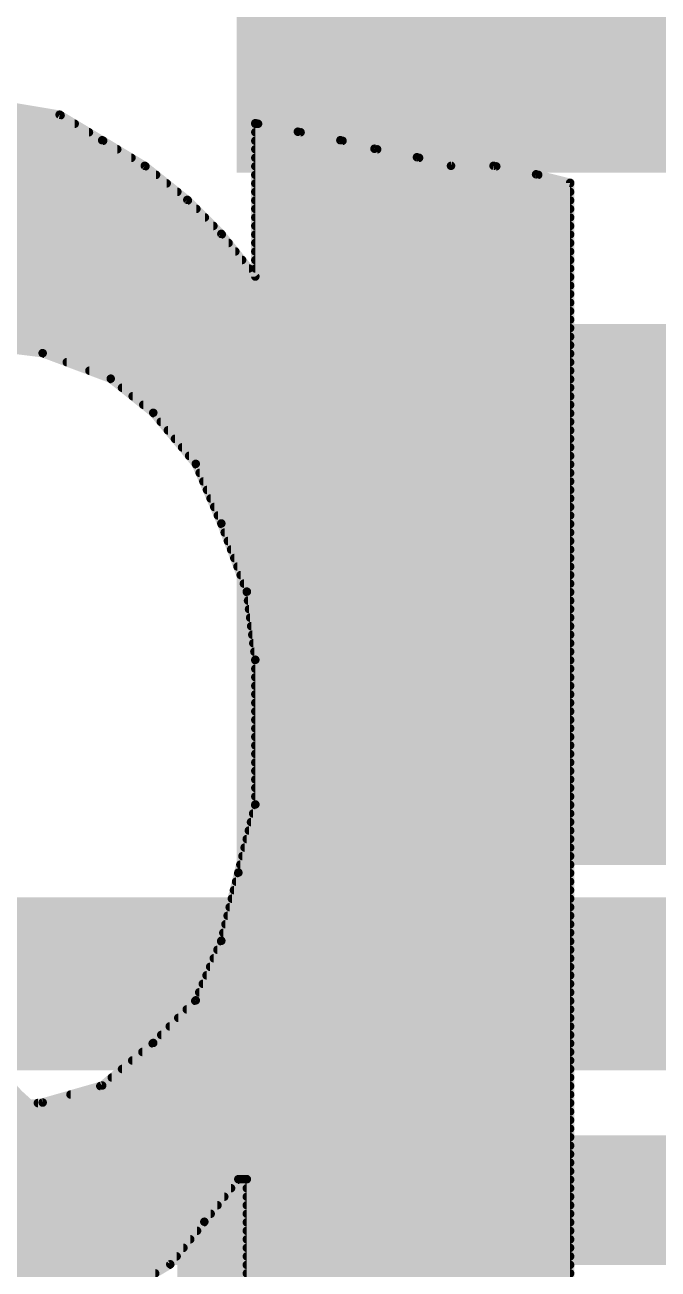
# Model space of a CAD drawing. Extents: x -0.1 to 23, y -0.1 to 23.
# Drawn here: x 16.737 to 17.482, y 9.825 to 11.286 of the extents above; entities that cross this region are included whole.
import ezdxf

# ---------------------------------------------------------------- set-up
doc = ezdxf.new("R2010")
doc.units = 0
for name, color, linetype in [('1', 12, 'CONTINUOUS'), ('16', 132, 'CONTINUOUS'), ('21', 253, 'CONTINUOUS'), ('22', 40, 'CONTINUOUS')]:
    doc.layers.add(name, color=color, linetype=linetype)

# ---------------------------------------------------------------- blocks, each defined once
blk = doc.blocks.new('RECT')
blk.add_solid([(-0.5, -0.5), (0.5, -0.5), (-0.5, 0.5), (0.5, 0.5)])

msp = doc.modelspace()

# ---------------------------------------------------------------- linework, layer by layer
at = {"layer": '16', "const_width": 0.2032}
for points in [[(17.018, 10.16), (11.43, 10.16)], [(20.0819, 10.16), (17.018, 10.16)], [(17.018, 4.7625), (17.018, 10.16)]]:
    msp.add_lwpolyline(points, dxfattribs=at)
at = {"layer": '16', "const_width": 0.1016}
for points in [[(17.018, 10.2108, 1), (17.018, 10.1092)], [(17.0688, 10.16, 1), (16.9672, 10.16)], [(17.018, 10.1092, 1), (17.018, 10.2108)]]:
    msp.add_lwpolyline(points, format="xyb", dxfattribs=at)
at = {"layer": '21'}
for points, const_width in [([(16.6053, 10.16, 0.4142), (16.8592, 9.906)], 0.1524), ([(16.8592, 9.9441, 1), (16.8592, 9.8679)], 0.0762), ([(16.8592, 9.8679, 1), (16.8592, 9.9441)], 0.0762)]:
    msp.add_lwpolyline(points, format="xyb", dxfattribs=dict(at, const_width=const_width))
at = {"layer": '21', "const_width": 0.1524}
msp.add_lwpolyline([(18.3833, 9.906), (16.8592, 9.906)], dxfattribs=at)
at = {"layer": '22', "const_width": 0.01}
for points in [[(16.7781, 11.1806), (16.7181, 11.1906)], [(16.4084, 11.18), (16.7792, 11.18)], [(16.8281, 11.1506), (16.7781, 11.1806)], [(16.3524, 11.16), (16.8125, 11.16)], [(16.3804, 11.17), (16.7958, 11.17)], [(17.0581, 11.1606), (17.0081, 11.1706)], [(17.0081, 11.1706), (17.0081, 10.9906)], [(17.0081, 11.17), (17.0113, 11.17)], [(17.0081, 11.16), (17.0613, 11.16)], [(17.1081, 11.1506), (17.0581, 11.1606)], [(16.3244, 11.15), (16.8292, 11.15)], [(16.8781, 11.1206), (16.8281, 11.1506)], [(17.0081, 11.15), (17.1106, 11.15)], [(17.1481, 11.1406), (17.1081, 11.1506)], [(16.2814, 11.13), (16.8625, 11.13)], [(16.2971, 11.14), (16.8458, 11.14)], [(17.0081, 11.14), (17.1513, 11.14)], [(17.0081, 11.13), (17.2006, 11.13)], [(17.1981, 11.1306), (17.1481, 11.1406)], [(17.2381, 11.1206), (17.1981, 11.1306)], [(16.2657, 11.12), (16.8789, 11.12)], [(16.9281, 11.0806), (16.8781, 11.1206)], [(17.0081, 11.12), (17.2913, 11.12)], [(17.2881, 11.1206), (17.2381, 11.1206)], [(17.3381, 11.1106), (17.2881, 11.1206)], [(16.2343, 11.1), (16.9039, 11.1)], [(16.25, 11.11), (16.8914, 11.11)], [(17.0081, 11.11), (17.3406, 11.11)], [(17.0081, 11.1), (17.3781, 11.1)], [(17.3781, 11.1006), (17.3381, 11.1106)], [(17.3781, 9.2506), (17.3781, 11.1006)], [(16.2186, 11.09), (16.9164, 11.09)], [(17.0081, 11.09), (17.3781, 11.09)], [(16.2029, 11.08), (16.9288, 11.08)], [(16.9681, 11.0406), (16.9281, 11.0806)], [(17.0081, 11.08), (17.3781, 11.08)], [(16.1786, 11.06), (16.9488, 11.06)], [(16.1876, 11.07), (16.9388, 11.07)], [(17.0081, 11.07), (17.3781, 11.07)], [(17.0081, 11.06), (17.3781, 11.06)], [(16.1696, 11.05), (16.9588, 11.05)], [(17.0081, 11.05), (17.3781, 11.05)], [(16.1516, 11.03), (16.9766, 11.03)], [(16.1606, 11.04), (16.9686, 11.04)], [(17.0081, 10.9906), (16.9681, 11.0406)], [(17.0081, 11.04), (17.3781, 11.04)], [(17.0081, 11.03), (17.3781, 11.03)], [(16.1426, 11.02), (16.9846, 11.02)], [(17.0081, 11.02), (17.3781, 11.02)], [(16.1246, 11), (17.0006, 11)], [(16.1336, 11.01), (16.9926, 11.01)], [(17.0081, 11.01), (17.3781, 11.01)], [(17.0081, 11), (17.3781, 11)], [(16.1156, 10.99), (17.3781, 10.99)], [(16.0977, 10.97), (17.3781, 10.97)], [(16.1066, 10.98), (17.3781, 10.98)], [(16.0914, 10.96), (17.3781, 10.96)], [(16.0786, 10.94), (17.3781, 10.94)], [(16.085, 10.95), (17.3781, 10.95)], [(16.0723, 10.93), (17.3781, 10.93)], [(16.0659, 10.92), (17.3781, 10.92)], [(16.6781, 10.9106), (16.7581, 10.9006)], [(16.6831, 10.91), (17.3781, 10.91)], [(16.7581, 10.9006), (16.8381, 10.8706)], [(16.7598, 10.9), (17.3781, 10.9)], [(16.7865, 10.89), (17.3781, 10.89)], [(16.8131, 10.88), (17.3781, 10.88)], [(16.8381, 10.8706), (16.8881, 10.8306)], [(16.8389, 10.87), (17.3781, 10.87)], [(16.8514, 10.86), (17.3781, 10.86)], [(16.8639, 10.85), (17.3781, 10.85)], [(16.8764, 10.84), (17.3781, 10.84)], [(16.8881, 10.8306), (16.9381, 10.7706)], [(16.8886, 10.83), (17.3781, 10.83)], [(16.897, 10.82), (17.3781, 10.82)], [(16.9053, 10.81), (17.3781, 10.81)], [(16.9136, 10.8), (17.3781, 10.8)], [(16.922, 10.79), (17.3781, 10.79)], [(16.9303, 10.78), (17.3781, 10.78)], [(16.9381, 10.7706), (16.9681, 10.7006)], [(16.9384, 10.77), (17.3781, 10.77)], [(16.9427, 10.76), (17.3781, 10.76)], [(16.947, 10.75), (17.3781, 10.75)], [(16.9513, 10.74), (17.3781, 10.74)], [(16.9555, 10.73), (17.3781, 10.73)], [(16.9598, 10.72), (17.3781, 10.72)], [(16.9641, 10.71), (17.3781, 10.71)], [(16.9681, 10.7006), (16.9981, 10.6206)], [(16.9684, 10.7), (17.3781, 10.7)], [(16.9721, 10.69), (17.3781, 10.69)], [(16.9759, 10.68), (17.3781, 10.68)], [(16.9796, 10.67), (17.3781, 10.67)], [(16.9834, 10.66), (17.3781, 10.66)], [(16.9871, 10.65), (17.3781, 10.65)], [(16.9909, 10.64), (17.3781, 10.64)], [(16.9946, 10.63), (17.3781, 10.63)], [(16.9981, 10.6206), (17.0081, 10.5406)], [(16.9982, 10.62), (17.3781, 10.62)], [(16.9995, 10.61), (17.3781, 10.61)], [(17.0007, 10.6), (17.3781, 10.6)], [(17.002, 10.59), (17.3781, 10.59)], [(17.0032, 10.58), (17.3781, 10.58)], [(17.0045, 10.57), (17.3781, 10.57)], [(17.0057, 10.56), (17.3781, 10.56)], [(17.007, 10.55), (17.3781, 10.55)], [(17.0081, 10.5406), (17.0081, 10.3706)], [(17.0081, 10.54), (17.3781, 10.54)], [(17.0081, 10.53), (17.3781, 10.53)], [(17.0081, 10.52), (17.3781, 10.52)], [(17.0081, 10.51), (17.3781, 10.51)], [(17.0081, 10.5), (17.3781, 10.5)], [(17.0081, 10.49), (17.3781, 10.49)], [(17.0081, 10.48), (17.3781, 10.48)], [(17.0081, 10.47), (17.3781, 10.47)], [(17.0081, 10.46), (17.3781, 10.46)], [(17.0081, 10.45), (17.3781, 10.45)], [(17.0081, 10.44), (17.3781, 10.44)], [(17.0081, 10.43), (17.3781, 10.43)], [(17.0081, 10.42), (17.3781, 10.42)], [(17.0081, 10.41), (17.3781, 10.41)], [(17.0081, 10.4), (17.3781, 10.4)], [(17.0081, 10.39), (17.3781, 10.39)], [(17.0081, 10.3706), (16.9881, 10.2906)], [(17.008, 10.37), (17.3781, 10.37)], [(17.0081, 10.38), (17.3781, 10.38)], [(17.0055, 10.36), (17.3781, 10.36)], [(17.0005, 10.34), (17.3781, 10.34)], [(17.003, 10.35), (17.3781, 10.35)], [(16.998, 10.33), (17.3781, 10.33)], [(16.9955, 10.32), (17.3781, 10.32)], [(16.9905, 10.3), (17.3781, 10.3)], [(16.993, 10.31), (17.3781, 10.31)], [(16.9881, 10.2906), (16.9681, 10.2106)], [(16.988, 10.29), (17.3781, 10.29)], [(16.983, 10.27), (17.3781, 10.27)], [(16.9855, 10.28), (17.3781, 10.28)], [(16.9805, 10.26), (17.3781, 10.26)], [(16.9755, 10.24), (17.3781, 10.24)], [(16.978, 10.25), (17.3781, 10.25)], [(16.973, 10.23), (17.3781, 10.23)], [(16.9681, 10.2106), (16.9381, 10.1406)], [(16.9679, 10.21), (17.3781, 10.21)], [(16.9705, 10.22), (17.3781, 10.22)], [(16.9636, 10.2), (17.3781, 10.2)], [(16.955, 10.18), (17.3781, 10.18)], [(16.9593, 10.19), (17.3781, 10.19)], [(16.9507, 10.17), (17.3781, 10.17)], [(16.9421, 10.15), (17.3781, 10.15)], [(16.9464, 10.16), (17.3781, 10.16)], [(16.9381, 10.1406), (16.8881, 10.0906)], [(16.9375, 10.14), (17.3781, 10.14)], [(16.9275, 10.13), (17.3781, 10.13)], [(16.9075, 10.11), (17.3781, 10.11)], [(16.9175, 10.12), (17.3781, 10.12)], [(16.8975, 10.1), (17.3781, 10.1)], [(16.8881, 10.0906), (16.8281, 10.0406)], [(16.8754, 10.08), (17.3781, 10.08)], [(16.8874, 10.09), (17.3781, 10.09)], [(16.8634, 10.07), (17.3781, 10.07)], [(16.8394, 10.05), (17.3781, 10.05)], [(16.8514, 10.06), (17.3781, 10.06)], [(16.8281, 10.0406), (16.7581, 10.0206)], [(16.8259, 10.04), (17.3781, 10.04)], [(16.7581, 10.0206), (16.6681, 10.0106)], [(16.7525, 10.02), (17.3781, 10.02)], [(16.7909, 10.03), (17.3781, 10.03)], [(16.0603, 10.01), (17.3781, 10.01)], [(16.0657, 10), (17.3781, 10)], [(16.0712, 9.99), (17.3781, 9.99)], [(16.0766, 9.98), (17.3781, 9.98)], [(16.0821, 9.97), (17.3781, 9.97)], [(16.0876, 9.96), (17.3781, 9.96)], [(16.093, 9.95), (17.3781, 9.95)], [(16.0987, 9.94), (17.3781, 9.94)], [(16.9481, 9.8806), (16.9881, 9.9306)], [(16.9881, 9.9306), (16.9981, 9.9306)], [(16.9981, 9.9306), (16.9981, 8.9106)], [(16.1088, 9.93), (16.9876, 9.93)], [(16.1188, 9.92), (16.9796, 9.92)], [(16.9981, 9.93), (17.3781, 9.93)], [(16.9981, 9.92), (17.3781, 9.92)], [(16.1288, 9.91), (16.9716, 9.91)], [(16.9981, 9.91), (17.3781, 9.91)], [(16.1388, 9.9), (16.9636, 9.9)], [(16.1487, 9.89), (16.9556, 9.89)], [(16.9981, 9.9), (17.3781, 9.9)], [(16.9981, 9.89), (17.3781, 9.89)], [(16.1588, 9.88), (16.9476, 9.88)], [(16.9081, 9.8306), (16.9481, 9.8806)], [(16.9981, 9.88), (17.3781, 9.88)], [(16.1687, 9.87), (16.9396, 9.87)], [(16.1788, 9.86), (16.9316, 9.86)], [(16.9981, 9.87), (17.3781, 9.87)], [(16.9981, 9.86), (17.3781, 9.86)], [(16.189, 9.85), (16.9236, 9.85)], [(16.9981, 9.85), (17.3781, 9.85)], [(16.2027, 9.84), (16.9156, 9.84)], [(16.2165, 9.83), (16.9071, 9.83)], [(16.8581, 9.8006), (16.9081, 9.8306)], [(16.9981, 9.84), (17.3781, 9.84)], [(16.9981, 9.83), (17.3781, 9.83)], [(16.2302, 9.82), (16.8904, 9.82)], [(16.9981, 9.82), (17.3781, 9.82)]]:
    msp.add_lwpolyline(points, dxfattribs=at)
at = {"layer": '22', "const_width": 0.005}
for points in [[(16.7794, 11.1828, 1), (16.7768, 11.1785)], [(16.7777, 11.1782, 1), (16.7785, 11.1831)], [(16.7792, 11.1775, 1), (16.7792, 11.1825)], [(16.7958, 11.1675, 1), (16.7958, 11.1725)], [(16.8125, 11.1575, 1), (16.8125, 11.1625)], [(17.0086, 11.1731, 1), (17.0076, 11.1682)], [(17.0106, 11.1706, 1), (17.0056, 11.1706)], [(17.0081, 11.1725, 1), (17.0081, 11.1675)], [(17.0081, 11.1625, 1), (17.0081, 11.1575)], [(17.0113, 11.1675, 1), (17.0113, 11.1725)], [(17.0586, 11.1631, 1), (17.0576, 11.1582)], [(17.0576, 11.1582, 1), (17.0586, 11.1631)], [(17.0613, 11.1575, 1), (17.0613, 11.1625)], [(16.8294, 11.1528, 1), (16.8268, 11.1485)], [(16.8268, 11.1485, 1), (16.8294, 11.1528)], [(16.8292, 11.1475, 1), (16.8292, 11.1525)], [(17.0081, 11.1525, 1), (17.0081, 11.1475)], [(17.1087, 11.1531, 1), (17.1075, 11.1482)], [(17.1076, 11.1482, 1), (17.1086, 11.1531)], [(17.1106, 11.1475, 1), (17.1106, 11.1525)], [(16.8458, 11.1375, 1), (16.8458, 11.1425)], [(16.8625, 11.1275, 1), (16.8625, 11.1325)], [(17.0081, 11.1425, 1), (17.0081, 11.1375)], [(17.0081, 11.1325, 1), (17.0081, 11.1275)], [(17.1486, 11.1431, 1), (17.1476, 11.1382)], [(17.1475, 11.1382, 1), (17.1487, 11.1431)], [(17.1513, 11.1375, 1), (17.1513, 11.1425)], [(17.1987, 11.1331, 1), (17.1975, 11.1282)], [(17.1976, 11.1282, 1), (17.1986, 11.1331)], [(17.2006, 11.1275, 1), (17.2006, 11.1325)], [(16.8797, 11.1226, 1), (16.8766, 11.1187)], [(16.8768, 11.1185, 1), (16.8794, 11.1228)], [(16.8789, 11.1175, 1), (16.8789, 11.1225)], [(17.0081, 11.1225, 1), (17.0081, 11.1175)], [(17.2381, 11.1231, 1), (17.2381, 11.1181)], [(17.2375, 11.1182, 1), (17.2387, 11.1231)], [(17.2886, 11.1231, 1), (17.2876, 11.1182)], [(17.2881, 11.1181, 1), (17.2881, 11.1231)], [(17.2913, 11.1175, 1), (17.2913, 11.1225)], [(16.8914, 11.1075, 1), (16.8914, 11.1125)], [(16.9039, 11.0975, 1), (16.9039, 11.1025)], [(17.0081, 11.1125, 1), (17.0081, 11.1075)], [(17.0081, 11.1025, 1), (17.0081, 11.0975)], [(17.3387, 11.1131, 1), (17.3375, 11.1082)], [(17.3376, 11.1082, 1), (17.3386, 11.1131)], [(17.3406, 11.1075, 1), (17.3406, 11.1125)], [(17.3806, 11.1006, 1), (17.3756, 11.1006)], [(17.3775, 11.0982, 1), (17.3787, 11.1031)], [(17.3781, 11.0975, 1), (17.3781, 11.1025)], [(16.9164, 11.0875, 1), (16.9164, 11.0925)], [(17.0081, 11.0925, 1), (17.0081, 11.0875)], [(17.3781, 11.0875, 1), (17.3781, 11.0925)], [(16.9299, 11.0824, 1), (16.9264, 11.0789)], [(16.9266, 11.0787, 1), (16.9297, 11.0826)], [(16.9288, 11.0775, 1), (16.9288, 11.0825)], [(17.0081, 11.0825, 1), (17.0081, 11.0775)], [(17.3781, 11.0775, 1), (17.3781, 11.0825)], [(16.9388, 11.0675, 1), (16.9388, 11.0725)], [(16.9488, 11.0575, 1), (16.9488, 11.0625)], [(17.0081, 11.0725, 1), (17.0081, 11.0675)], [(17.0081, 11.0625, 1), (17.0081, 11.0575)], [(17.3781, 11.0675, 1), (17.3781, 11.0725)], [(17.3781, 11.0575, 1), (17.3781, 11.0625)], [(16.9588, 11.0475, 1), (16.9588, 11.0525)], [(17.0081, 11.0525, 1), (17.0081, 11.0475)], [(17.3781, 11.0475, 1), (17.3781, 11.0525)], [(16.9701, 11.0422, 1), (16.9662, 11.0391)], [(16.9664, 11.0389, 1), (16.9699, 11.0424)], [(16.9686, 11.0375, 1), (16.9686, 11.0425)], [(16.9766, 11.0275, 1), (16.9766, 11.0325)], [(17.0081, 11.0425, 1), (17.0081, 11.0375)], [(17.0081, 11.0325, 1), (17.0081, 11.0275)], [(17.3781, 11.0375, 1), (17.3781, 11.0425)], [(17.3781, 11.0275, 1), (17.3781, 11.0325)], [(16.9846, 11.0175, 1), (16.9846, 11.0225)], [(17.0081, 11.0225, 1), (17.0081, 11.0175)], [(17.3781, 11.0175, 1), (17.3781, 11.0225)], [(16.9926, 11.0075, 1), (16.9926, 11.0125)], [(17.0006, 10.9975, 1), (17.0006, 11.0025)], [(17.0081, 11.0125, 1), (17.0081, 11.0075)], [(17.0081, 11.0025, 1), (17.0081, 10.9975)], [(17.3781, 11.0075, 1), (17.3781, 11.0125)], [(17.3781, 10.9975, 1), (17.3781, 11.0025)], [(17.0056, 10.9906, 1), (17.0106, 10.9906)], [(17.0062, 10.9891, 1), (17.0101, 10.9922)], [(17.3781, 10.9875, 1), (17.3781, 10.9925)], [(17.3781, 10.9775, 1), (17.3781, 10.9825)], [(17.3781, 10.9675, 1), (17.3781, 10.9725)], [(17.3781, 10.9575, 1), (17.3781, 10.9625)], [(17.3781, 10.9475, 1), (17.3781, 10.9525)], [(17.3781, 10.9375, 1), (17.3781, 10.9425)], [(17.3781, 10.9275, 1), (17.3781, 10.9325)], [(17.3781, 10.9175, 1), (17.3781, 10.9225)], [(17.3781, 10.9075, 1), (17.3781, 10.9125)], [(16.759, 10.903, 1), (16.7572, 10.8983)], [(16.7598, 10.9025, 1), (16.7598, 10.8975)], [(16.7578, 10.8981, 1), (16.7584, 10.9031)], [(17.3781, 10.8975, 1), (17.3781, 10.9025)], [(16.7865, 10.8925, 1), (16.7865, 10.8875)], [(17.3781, 10.8875, 1), (17.3781, 10.8925)], [(16.8131, 10.8825, 1), (16.8131, 10.8775)], [(16.8397, 10.8726, 1), (16.8366, 10.8687)], [(16.8389, 10.8725, 1), (16.8389, 10.8675)], [(16.8372, 10.8683, 1), (16.839, 10.873)], [(17.3781, 10.8775, 1), (17.3781, 10.8825)], [(17.3781, 10.8675, 1), (17.3781, 10.8725)], [(16.8514, 10.8625, 1), (16.8514, 10.8575)], [(17.3781, 10.8575, 1), (17.3781, 10.8625)], [(16.8639, 10.8525, 1), (16.8639, 10.8475)], [(16.8764, 10.8425, 1), (16.8764, 10.8375)], [(17.3781, 10.8475, 1), (17.3781, 10.8525)], [(17.3781, 10.8375, 1), (17.3781, 10.8425)], [(16.89, 10.8322, 1), (16.8862, 10.829)], [(16.8886, 10.8325, 1), (16.8886, 10.8275)], [(16.8866, 10.8287, 1), (16.8897, 10.8326)], [(17.3781, 10.8275, 1), (17.3781, 10.8325)], [(16.897, 10.8225, 1), (16.897, 10.8175)], [(16.9053, 10.8125, 1), (16.9053, 10.8075)], [(17.3781, 10.8175, 1), (17.3781, 10.8225)], [(17.3781, 10.8075, 1), (17.3781, 10.8125)], [(16.9136, 10.8025, 1), (16.9136, 10.7975)], [(17.3781, 10.7975, 1), (17.3781, 10.8025)], [(16.922, 10.7925, 1), (16.922, 10.7875)], [(16.9303, 10.7825, 1), (16.9303, 10.7775)], [(17.3781, 10.7875, 1), (17.3781, 10.7925)], [(17.3781, 10.7775, 1), (17.3781, 10.7825)], [(16.9404, 10.7716, 1), (16.9358, 10.7696)], [(16.9384, 10.7725, 1), (16.9384, 10.7675)], [(16.9362, 10.769, 1), (16.94, 10.7722)], [(17.3781, 10.7675, 1), (17.3781, 10.7725)], [(16.9427, 10.7625, 1), (16.9427, 10.7575)], [(16.947, 10.7525, 1), (16.947, 10.7475)], [(17.3781, 10.7575, 1), (17.3781, 10.7625)], [(17.3781, 10.7475, 1), (17.3781, 10.7525)], [(16.9513, 10.7425, 1), (16.9513, 10.7375)], [(17.3781, 10.7375, 1), (17.3781, 10.7425)], [(16.9555, 10.7325, 1), (16.9555, 10.7275)], [(16.9598, 10.7225, 1), (16.9598, 10.7175)], [(17.3781, 10.7275, 1), (17.3781, 10.7325)], [(17.3781, 10.7175, 1), (17.3781, 10.7225)], [(16.9641, 10.7125, 1), (16.9641, 10.7075)], [(17.3781, 10.7075, 1), (17.3781, 10.7125)], [(16.9705, 10.7015, 1), (16.9658, 10.6997)], [(16.9658, 10.6996, 1), (16.9704, 10.7016)], [(16.9684, 10.7025, 1), (16.9684, 10.6975)], [(17.3781, 10.6975, 1), (17.3781, 10.7025)], [(16.9721, 10.6925, 1), (16.9721, 10.6875)], [(16.9759, 10.6825, 1), (16.9759, 10.6775)], [(17.3781, 10.6875, 1), (17.3781, 10.6925)], [(17.3781, 10.6775, 1), (17.3781, 10.6825)], [(16.9796, 10.6725, 1), (16.9796, 10.6675)], [(17.3781, 10.6675, 1), (17.3781, 10.6725)], [(16.9834, 10.6625, 1), (16.9834, 10.6575)], [(16.9871, 10.6525, 1), (16.9871, 10.6475)], [(17.3781, 10.6575, 1), (17.3781, 10.6625)], [(17.3781, 10.6475, 1), (17.3781, 10.6525)], [(16.9909, 10.6425, 1), (16.9909, 10.6375)], [(17.3781, 10.6375, 1), (17.3781, 10.6425)], [(16.9946, 10.6325, 1), (16.9946, 10.6275)], [(17.0006, 10.6209, 1), (16.9956, 10.6203)], [(16.9982, 10.6225, 1), (16.9982, 10.6175)], [(16.9958, 10.6197, 1), (17.0005, 10.6215)], [(17.3781, 10.6275, 1), (17.3781, 10.6325)], [(17.3781, 10.6175, 1), (17.3781, 10.6225)], [(16.9995, 10.6125, 1), (16.9995, 10.6075)], [(17.3781, 10.6075, 1), (17.3781, 10.6125)], [(17.0007, 10.6025, 1), (17.0007, 10.5975)], [(17.002, 10.5925, 1), (17.002, 10.5875)], [(17.3781, 10.5975, 1), (17.3781, 10.6025)], [(17.3781, 10.5875, 1), (17.3781, 10.5925)], [(17.0032, 10.5825, 1), (17.0032, 10.5775)], [(17.3781, 10.5775, 1), (17.3781, 10.5825)], [(17.0045, 10.5725, 1), (17.0045, 10.5675)], [(17.0057, 10.5625, 1), (17.0057, 10.5575)], [(17.3781, 10.5675, 1), (17.3781, 10.5725)], [(17.3781, 10.5575, 1), (17.3781, 10.5625)], [(17.007, 10.5525, 1), (17.007, 10.5475)], [(17.3781, 10.5475, 1), (17.3781, 10.5525)], [(17.0106, 10.5406, 1), (17.0056, 10.5406)], [(17.0081, 10.5425, 1), (17.0081, 10.5375)], [(17.0056, 10.5403, 1), (17.0106, 10.5409)], [(17.0081, 10.5325, 1), (17.0081, 10.5275)], [(17.3781, 10.5375, 1), (17.3781, 10.5425)], [(17.3781, 10.5275, 1), (17.3781, 10.5325)], [(17.0081, 10.5225, 1), (17.0081, 10.5175)], [(17.3781, 10.5175, 1), (17.3781, 10.5225)], [(17.0081, 10.5125, 1), (17.0081, 10.5075)], [(17.3781, 10.5075, 1), (17.3781, 10.5125)], [(17.0081, 10.5025, 1), (17.0081, 10.4975)], [(17.0081, 10.4925, 1), (17.0081, 10.4875)], [(17.3781, 10.4975, 1), (17.3781, 10.5025)], [(17.3781, 10.4875, 1), (17.3781, 10.4925)], [(17.0081, 10.4825, 1), (17.0081, 10.4775)], [(17.3781, 10.4775, 1), (17.3781, 10.4825)], [(17.0081, 10.4725, 1), (17.0081, 10.4675)], [(17.0081, 10.4625, 1), (17.0081, 10.4575)], [(17.3781, 10.4675, 1), (17.3781, 10.4725)], [(17.3781, 10.4575, 1), (17.3781, 10.4625)], [(17.0081, 10.4525, 1), (17.0081, 10.4475)], [(17.3781, 10.4475, 1), (17.3781, 10.4525)], [(17.0081, 10.4425, 1), (17.0081, 10.4375)], [(17.0081, 10.4325, 1), (17.0081, 10.4275)], [(17.3781, 10.4375, 1), (17.3781, 10.4425)], [(17.3781, 10.4275, 1), (17.3781, 10.4325)], [(17.0081, 10.4225, 1), (17.0081, 10.4175)], [(17.3781, 10.4175, 1), (17.3781, 10.4225)], [(17.0081, 10.4125, 1), (17.0081, 10.4075)], [(17.0081, 10.4025, 1), (17.0081, 10.3975)], [(17.3781, 10.4075, 1), (17.3781, 10.4125)], [(17.3781, 10.3975, 1), (17.3781, 10.4025)], [(17.0081, 10.3925, 1), (17.0081, 10.3875)], [(17.3781, 10.3875, 1), (17.3781, 10.3925)], [(17.008, 10.3725, 1), (17.008, 10.3675)], [(17.0081, 10.3825, 1), (17.0081, 10.3775)], [(17.0106, 10.37, 1), (17.0057, 10.3712)], [(17.3781, 10.3775, 1), (17.3781, 10.3825)], [(17.3781, 10.3675, 1), (17.3781, 10.3725)], [(17.0055, 10.3625, 1), (17.0055, 10.3575)], [(17.0056, 10.3706, 1), (17.0106, 10.3706)], [(17.3781, 10.3575, 1), (17.3781, 10.3625)], [(17.0005, 10.3425, 1), (17.0005, 10.3375)], [(17.003, 10.3525, 1), (17.003, 10.3475)], [(17.3781, 10.3475, 1), (17.3781, 10.3525)], [(17.3781, 10.3375, 1), (17.3781, 10.3425)], [(16.998, 10.3325, 1), (16.998, 10.3275)], [(17.3781, 10.3275, 1), (17.3781, 10.3325)], [(16.9955, 10.3225, 1), (16.9955, 10.3175)], [(17.3781, 10.3175, 1), (17.3781, 10.3225)], [(16.9905, 10.3025, 1), (16.9905, 10.2975)], [(16.993, 10.3125, 1), (16.993, 10.3075)], [(17.3781, 10.3075, 1), (17.3781, 10.3125)], [(17.3781, 10.2975, 1), (17.3781, 10.3025)], [(16.988, 10.2925, 1), (16.988, 10.2875)], [(16.9857, 10.2912, 1), (16.9906, 10.29)], [(16.9906, 10.29, 1), (16.9857, 10.2912)], [(17.3781, 10.2875, 1), (17.3781, 10.2925)], [(16.983, 10.2725, 1), (16.983, 10.2675)], [(16.9855, 10.2825, 1), (16.9855, 10.2775)], [(17.3781, 10.2775, 1), (17.3781, 10.2825)], [(17.3781, 10.2675, 1), (17.3781, 10.2725)], [(16.9805, 10.2625, 1), (16.9805, 10.2575)], [(17.3781, 10.2575, 1), (17.3781, 10.2625)], [(16.9755, 10.2425, 1), (16.9755, 10.2375)], [(16.978, 10.2525, 1), (16.978, 10.2475)], [(17.3781, 10.2475, 1), (17.3781, 10.2525)], [(17.3781, 10.2375, 1), (17.3781, 10.2425)], [(16.973, 10.2325, 1), (16.973, 10.2275)], [(17.3781, 10.2275, 1), (17.3781, 10.2325)], [(16.9679, 10.2125, 1), (16.9679, 10.2075)], [(16.9657, 10.2112, 1), (16.9706, 10.21)], [(16.9704, 10.2096, 1), (16.9658, 10.2116)], [(16.9705, 10.2225, 1), (16.9705, 10.2175)], [(17.3781, 10.2175, 1), (17.3781, 10.2225)], [(17.3781, 10.2075, 1), (17.3781, 10.2125)], [(16.9636, 10.2025, 1), (16.9636, 10.1975)], [(17.3781, 10.1975, 1), (17.3781, 10.2025)], [(16.955, 10.1825, 1), (16.955, 10.1775)], [(16.9593, 10.1925, 1), (16.9593, 10.1875)], [(17.3781, 10.1875, 1), (17.3781, 10.1925)], [(17.3781, 10.1775, 1), (17.3781, 10.1825)], [(16.9507, 10.1725, 1), (16.9507, 10.1675)], [(17.3781, 10.1675, 1), (17.3781, 10.1725)], [(16.9421, 10.1525, 1), (16.9421, 10.1475)], [(16.9464, 10.1625, 1), (16.9464, 10.1575)], [(17.3781, 10.1575, 1), (17.3781, 10.1625)], [(17.3781, 10.1475, 1), (17.3781, 10.1525)], [(16.9375, 10.1425, 1), (16.9375, 10.1375)], [(16.9358, 10.1416, 1), (16.9404, 10.1396)], [(16.9399, 10.1389, 1), (16.9364, 10.1424)], [(17.3781, 10.1375, 1), (17.3781, 10.1425)], [(16.9275, 10.1325, 1), (16.9275, 10.1275)], [(17.3781, 10.1275, 1), (17.3781, 10.1325)], [(16.9075, 10.1125, 1), (16.9075, 10.1075)], [(16.9175, 10.1225, 1), (16.9175, 10.1175)], [(17.3781, 10.1175, 1), (17.3781, 10.1225)], [(17.3781, 10.1075, 1), (17.3781, 10.1125)], [(16.8975, 10.1025, 1), (16.8975, 10.0975)], [(17.3781, 10.0975, 1), (17.3781, 10.1025)], [(16.8754, 10.0825, 1), (16.8754, 10.0775)], [(16.8874, 10.0925, 1), (16.8874, 10.0875)], [(16.8864, 10.0924, 1), (16.8899, 10.0889)], [(16.8897, 10.0887, 1), (16.8865, 10.0925)], [(17.3781, 10.0875, 1), (17.3781, 10.0925)], [(17.3781, 10.0775, 1), (17.3781, 10.0825)], [(16.8634, 10.0725, 1), (16.8634, 10.0675)], [(17.3781, 10.0675, 1), (17.3781, 10.0725)], [(16.8394, 10.0525, 1), (16.8394, 10.0475)], [(16.8514, 10.0625, 1), (16.8514, 10.0575)], [(17.3781, 10.0575, 1), (17.3781, 10.0625)], [(17.3781, 10.0475, 1), (17.3781, 10.0525)], [(16.8259, 10.0425, 1), (16.8259, 10.0375)], [(16.8265, 10.0425, 1), (16.8297, 10.0387)], [(16.8288, 10.0382, 1), (16.8274, 10.043)], [(17.3781, 10.0375, 1), (17.3781, 10.0425)], [(16.7525, 10.0225, 1), (16.7525, 10.0175)], [(16.7574, 10.023, 1), (16.7588, 10.0182)], [(16.7584, 10.0181, 1), (16.7578, 10.0231)], [(16.7909, 10.0325, 1), (16.7909, 10.0275)], [(17.3781, 10.0275, 1), (17.3781, 10.0325)], [(17.3781, 10.0175, 1), (17.3781, 10.0225)], [(17.3781, 10.0075, 1), (17.3781, 10.0125)], [(17.3781, 9.9975, 1), (17.3781, 10.0025)], [(17.3781, 9.9875, 1), (17.3781, 9.9925)], [(17.3781, 9.9775, 1), (17.3781, 9.9825)], [(17.3781, 9.9675, 1), (17.3781, 9.9725)], [(17.3781, 9.9575, 1), (17.3781, 9.9625)], [(17.3781, 9.9475, 1), (17.3781, 9.9525)], [(16.9881, 9.9331, 1), (16.9881, 9.9281)], [(16.9901, 9.9291, 1), (16.9862, 9.9322)], [(17.0006, 9.9306, 1), (16.9956, 9.9306)], [(16.9981, 9.9281, 1), (16.9981, 9.9331)], [(17.3781, 9.9375, 1), (17.3781, 9.9425)], [(16.9796, 9.9175, 1), (16.9796, 9.9225)], [(16.9876, 9.9275, 1), (16.9876, 9.9325)], [(16.9981, 9.9325, 1), (16.9981, 9.9275)], [(16.9981, 9.9225, 1), (16.9981, 9.9175)], [(17.3781, 9.9275, 1), (17.3781, 9.9325)], [(17.3781, 9.9175, 1), (17.3781, 9.9225)], [(16.9716, 9.9075, 1), (16.9716, 9.9125)], [(16.9981, 9.9125, 1), (16.9981, 9.9075)], [(17.3781, 9.9075, 1), (17.3781, 9.9125)], [(16.9556, 9.8875, 1), (16.9556, 9.8925)], [(16.9636, 9.8975, 1), (16.9636, 9.9025)], [(16.9981, 9.9025, 1), (16.9981, 9.8975)], [(16.9981, 9.8925, 1), (16.9981, 9.8875)], [(17.3781, 9.8975, 1), (17.3781, 9.9025)], [(17.3781, 9.8875, 1), (17.3781, 9.8925)], [(16.9462, 9.8822, 1), (16.9501, 9.8791)], [(16.9501, 9.8791, 1), (16.9462, 9.8822)], [(16.9476, 9.8775, 1), (16.9476, 9.8825)], [(16.9981, 9.8825, 1), (16.9981, 9.8775)], [(17.3781, 9.8775, 1), (17.3781, 9.8825)], [(16.9316, 9.8575, 1), (16.9316, 9.8625)], [(16.9396, 9.8675, 1), (16.9396, 9.8725)], [(16.9981, 9.8725, 1), (16.9981, 9.8675)], [(16.9981, 9.8625, 1), (16.9981, 9.8575)], [(17.3781, 9.8675, 1), (17.3781, 9.8725)], [(17.3781, 9.8575, 1), (17.3781, 9.8625)], [(16.9236, 9.8475, 1), (16.9236, 9.8525)], [(16.9981, 9.8525, 1), (16.9981, 9.8475)], [(17.3781, 9.8475, 1), (17.3781, 9.8525)], [(16.9062, 9.8322, 1), (16.9101, 9.8291)], [(16.9094, 9.8285, 1), (16.9068, 9.8328)], [(16.9071, 9.8275, 1), (16.9071, 9.8325)], [(16.9156, 9.8375, 1), (16.9156, 9.8425)], [(16.9981, 9.8425, 1), (16.9981, 9.8375)], [(16.9981, 9.8325, 1), (16.9981, 9.8275)], [(17.3781, 9.8375, 1), (17.3781, 9.8425)], [(17.3781, 9.8275, 1), (17.3781, 9.8325)], [(16.8904, 9.8175, 1), (16.8904, 9.8225)], [(16.9981, 9.8225, 1), (16.9981, 9.8175)], [(17.3781, 9.8175, 1), (17.3781, 9.8225)]]:
    msp.add_lwpolyline(points, format="xyb", dxfattribs=at)

# ---------------------------------------------------------------- block references
at = {"layer": '1', "xscale": 0.635, "yscale": 1.27, "rotation": 90}
for p in [(17.6212, 11.43), (17.6212, 10.6172)]:
    msp.add_blockref('RECT', p, dxfattribs=at)

doc.saveas('drawing.dxf')
